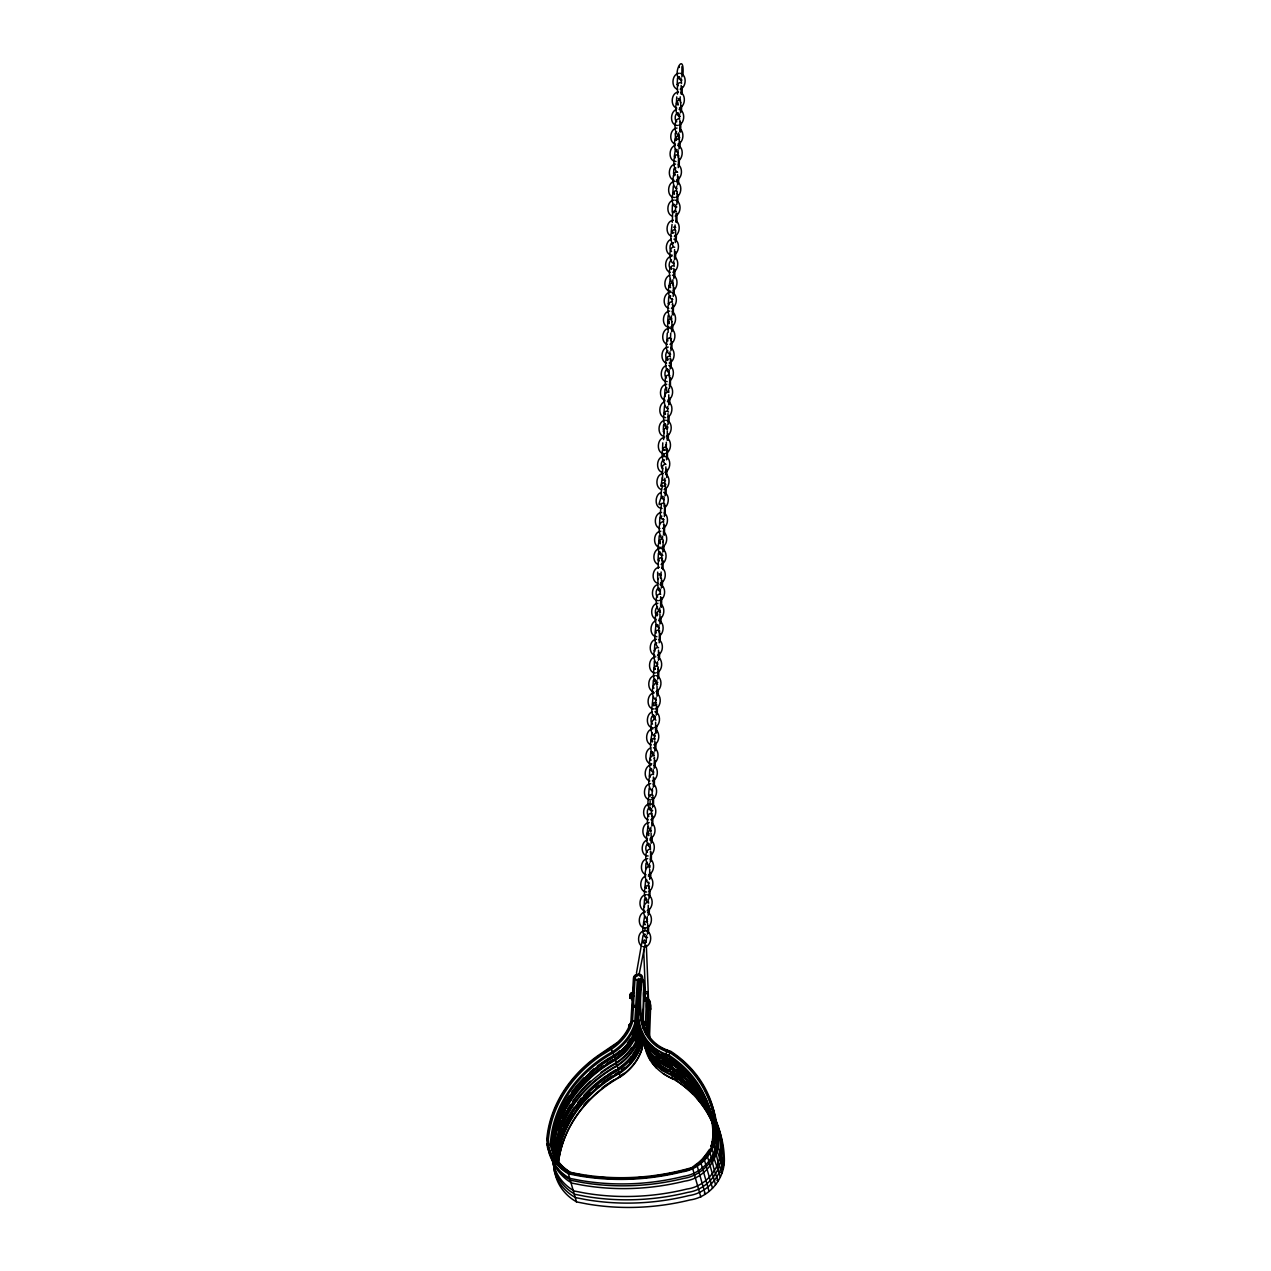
<?xml version="1.0" encoding="UTF-8"?>
<svg xmlns="http://www.w3.org/2000/svg" width="1271" height="1271" viewBox="0 0 1271 1271"><rect width="100%" height="100%" fill="white"/><g stroke="black" fill="none" stroke-linecap="round" stroke-linejoin="round"><path stroke-width="1.5" d="M642.681 979.56A4.639 3.972 -16 0 1 643.92 982.356L644.127 992.444M646.335 945.306L648.544 1000.07M649.402 908.59L649.195 914.278M650.847 872.557L650.641 878.245M648.766 1006.823C647.543 1020.073 646.351 990.84 648.655 1003.963M652.293 836.525L652.087 842.212M653.405 777.01L653.389 787.162M658.346 568.296C658.124 566.389 657.345 554.664 662.461 558.557M656.757 725.566L656.487 732.843M658.203 689.533L657.997 695.221M659.125 632.72L659.522 631.909L659.188 642.776M660.65 596.655L660.634 606.791M661.111 617.213L660.904 622.917M661.937 568.391L662.413 559.891L662.016 560.702M662.556 581.181L662.35 586.884M663.462 524.669L663.859 523.859L663.526 534.741M665.702 474.655L665.861 466.886M667.307 430.853L667.211 440.259M668.451 434.189L668.244 439.893M669.912 398.157L669.706 403.86M672.836 325.026L672.629 330.73M676.029 213.592L675.902 222.187M679.651 121.523L680.049 120.713L679.715 131.58M680.192 142.002L679.985 147.706M681.637 105.97L681.431 111.673M644.27 988.79L643.777 983.039M638.185 973.983A4.639 3.972 -16 0 1 642.618 977.828L642.459 978.654C638.471 1006.727 637.613 1041.299 670.675 1051.244A126.957 108.829 -16 0 1 716.32 1132.445C716.113 1151.351 700.925 1169.352 682.05 1171.894A224.332 192.302 -16 0 1 579.068 1175.897L568.439 1173.848L564.658 1171.417A55.717 47.758 -16 0 1 547.515 1147.57L546.784 1139.213A125.893 107.908 -16 0 1 600.357 1053.993L617.484 1042.379A50.077 42.928 -16 0 0 630.94 1021.566L633.435 978.209A4.639 3.972 -16 0 1 636.993 974.174L637.343 975.493M639.154 974.714A3.892 3.336 -16 0 1 641.871 977.86L641.712 978.622C637.677 1006.918 636.962 1041.743 670.214 1051.784A126.21 108.178 -16 0 1 715.589 1132.493C715.382 1151.081 700.464 1168.796 681.907 1171.274A223.585 191.667 -16 0 1 579.258 1175.262L568.788 1173.244L565.15 1170.893A54.971 47.122 -16 0 1 548.23 1147.379L547.531 1139.213A125.146 107.272 -16 0 1 600.77 1054.501L617.992 1042.808A50.824 43.564 -16 0 0 631.655 1021.693L634.181 978.177A3.892 3.336 -16 0 1 637.168 974.793M548.039 1145.25L548.818 1152.098A55.717 47.758 -16 0 0 565.96 1175.929L569.742 1178.36L580.354 1180.425A224.332 192.302 -16 0 0 683.353 1176.422C702.212 1173.88 717.432 1155.879 717.607 1136.973M551.535 1145.807L551.725 1149.508L551.868 1145.441M555.316 1158.119A51.65 44.278 -16 0 1 552.186 1148.428L552.313 1144.456A121.825 104.429 -16 0 1 614.29 1055.772A54.145 46.423 -16 0 0 636.326 1027.461L639.106 980.783M553.902 1155.085A51.65 44.278 -16 0 1 553.139 1151.764L553.266 1147.792A121.825 104.429 -16 0 1 615.243 1059.108A54.145 46.423 -16 0 0 637.295 1030.813L638.296 1021.534L640.791 1019.692M554.172 1156.07A51.65 44.278 -16 0 1 553.425 1152.749L553.552 1148.777A121.825 104.429 -16 0 1 615.529 1060.093A54.145 46.423 -16 0 0 637.565 1031.798L638.598 1022.71M553.6 1156.006L553.727 1151.939A122.524 105.032 -16 0 1 554.108 1148.428M553.536 1164.427L554.315 1171.274A55.717 47.758 -16 0 0 571.457 1195.105L575.223 1197.536L585.852 1199.602A224.332 192.302 -16 0 0 688.85 1195.598C707.709 1193.056 722.929 1175.055 723.104 1156.149A126.957 108.829 -16 0 0 715.049 1118.273M714.795 1119.401A126.957 108.829 -16 0 1 724.359 1160.487C724.152 1179.393 708.964 1197.409 690.089 1199.935A224.332 192.302 -16 0 1 587.091 1203.955L576.478 1201.889L572.697 1199.459A55.717 47.758 -16 0 1 555.554 1175.627L554.776 1168.764M555.109 1158.659L555.236 1154.688A121.825 104.429 -16 0 1 617.213 1066.004A54.145 46.423 -16 0 0 639.265 1037.708L640.139 1030.4M556.062 1160.487L556.142 1157.833A121.825 104.429 -16 0 1 618.119 1069.165A54.145 46.423 -16 0 0 640.171 1040.854L641.204 1031.766M556.348 1161.472L556.428 1158.818A121.825 104.429 -16 0 1 618.405 1070.15A54.145 46.423 -16 0 0 640.457 1041.839L641.156 1036.31M628.668 1026.412C628.843 1029.51 628.637 1022.408 629.034 1026.412M630.829 994.192C629.383 992.333 629.876 1001.151 630.877 997.528M629.415 1026.396L629.24 1025.284M630.432 995.463L630.448 994.907M630.114 998.053L630.066 994.923M630.654 995.543L630.718 993.89L630.337 994.669M630.909 997.036L631.385 998.482M630.893 994.319L630.956 997.83M631.052 995.05L631.036 996.083M632.894 1004.169L632.91 1007.029M633.165 1008.284L633.308 1006.775M633.435 1005.266L633.117 1003.613L633.133 1006.902M633.514 1007.41L633.609 1003.899M629.51 1027.143L630.194 1023.679M631.719 999.705L630.877 992.858L634.467 992.715M638.217 980.831L635.484 1024.505A54.145 46.423 -16 0 1 613.432 1052.817A121.825 104.429 -16 0 0 551.455 1141.501L552.186 1148.428M638.344 1009.73L638.662 1002.041M639.122 990.522L639.345 984.755M639.663 991.158L639.949 983.738M644.222 904.571L644.508 899.487L646.399 898.295M645.684 868.538L645.954 863.454L647.32 862.342M649.386 776.327L649.719 769.733L651.61 768.526M654.422 650.688L654.772 644.111L656.646 642.904M662.779 442.848L662.525 448.917L664.113 450.029M663.287 430.17L663.557 425.102L665.448 423.894M664.733 394.137L665.019 389.069L666.894 387.862M668.355 303.721L668.705 297.144L670.595 295.936M673.566 174.016L673.852 168.948L675.743 167.74M677.157 84.664L677.507 78.087L679.381 76.88M657.933 578.241L657.965 589.458L660.205 591.921M644.921 931.135L645.048 928.021M649.958 805.846L650.148 801.175M663.97 456.782L664.098 453.683M643.904 997.942L643.269 1020.724M646.526 935.377L646.192 941.97L644.826 943.098M647.034 922.698L647.289 916.629M648.623 903.188L647.972 899.391M648.48 886.665L648.671 882.122M649.243 867.918L649.417 863.359M650.466 849.568L650.18 844.564M650.688 831.885L650.863 827.326M651.372 814.6L651.626 808.531M652.436 788.385L652.087 794.979M653.485 774.595L653.183 769.638M653.755 755.435L653.882 752.4M654.39 739.674L654.629 733.605M655.201 719.402L655.328 716.367M656.074 697.572L655.296 704.785M656.583 684.894L656.773 680.335M658.283 667.323L657.25 666.115L657.536 661.778M658.743 631.337L658.982 625.268M659.49 612.574L659.681 608.031M660.253 593.779L660.427 589.236M660.872 578.067L661.127 571.998M661.635 559.272L661.873 553.203M662.445 538.999L662.572 536.203M663.621 522.174L663.271 518.679M664.129 497.025L663.684 503.856M664.638 484.33L664.892 478.261M666.083 448.298L666.338 442.229M666.846 429.55L667.021 425.007M667.593 410.755L667.783 406.434M668.832 392.405L668.467 388.974M668.991 376.232L669.229 370.163M669.785 356.373L669.96 351.829M670.468 339.15L670.723 333.081M671.231 320.387L671.406 315.844M671.978 301.592L672.105 298.558M672.677 284.354L672.852 279.811M674.186 266.37L673.614 261.016M675.822 230.75L674.79 229.543L675.06 224.983M675.87 204.838L675.33 211.812M677.379 191.81L676.347 190.602L676.617 186.074M677.824 156.111L678.063 150.057M678.762 132.82L678.428 139.397M679.334 118.568L679.524 114.025M680.033 101.33L680.207 96.787M681.542 83.346L680.97 77.992M661.508 578.623L661.397 587.996M648.448 933.041L648.623 926.289M649.894 897.056L650.069 890.304M651.34 861.023L651.451 853.206M652.786 824.99L652.801 816.204M653.532 806.179L653.564 797.394M654.343 786.034L654.47 778.233M655.105 767.287L655.28 760.535M655.788 750.065L655.979 743.313M657.234 714.032L657.425 707.28M658.68 677.999L658.807 670.182M659.442 659.188L659.633 652.436M660.142 641.664L660.269 633.864M661.524 607.268L661.714 597.878M663.033 569.646L663.065 560.861M663.796 550.851L663.986 546.117M664.415 535.202L664.606 525.813M665.241 514.819L665.257 506.033M666.052 494.673L666.226 487.921M666.735 477.499L666.989 469.174M667.497 458.688L667.386 449.06M668.943 422.655L669.134 415.903M670.453 385.049L670.421 377.837M671.152 367.827L671.263 360.011M671.882 349.477L672.009 341.677M673.265 315.081L673.455 305.691M674.075 294.697L674.265 287.945M674.774 277.459L674.901 269.659M675.537 258.664L675.711 251.912M676.22 241.426L676.41 234.674M676.982 222.632L676.871 213.004M677.793 202.486L677.904 194.67M678.539 183.739L678.73 176.987M679.238 166.501L679.35 158.7M680.62 132.057L680.795 122.667M682.13 94.435L682.241 86.635M682.877 75.64C685.148 47.313 669.563 78.262 681.971 80.089M645.477 1023.091L646.462 998.498M647.257 998.132A4.639 3.972 -16 0 1 649.402 1001.532L647.749 999.546L645.334 999.673L645.017 991.745L647.479 991.65L648.051 993.604L646.717 1033.466M649.02 1007.824L648.226 1032.322M679.238 76.848L679.032 78.341L679.429 77.531M677.793 112.881L677.586 114.374L677.983 113.564M673.249 242.713L672.375 244.127L673.042 243.111M670.437 295.905L670.373 296.969M667.497 369.035L667.291 370.528L667.974 369.496M665.305 423.863L665.083 425.356L665.496 424.546M663.859 459.895L663.955 460.658M667.99 413.615L668.085 424.419M660.157 552.059L659.935 553.552L660.348 552.742M658.696 588.092L658.489 589.585L659.172 588.552M629.463 1025.49L629.796 1027.683M655.042 679.191L654.835 680.7L655.232 679.89M653.596 715.223L653.389 716.733L654.072 715.7M649.894 807.387L649.688 808.88L650.085 808.086M648.448 843.42L648.242 844.913L648.909 843.896M646.24 898.263L646.176 899.328M644.905 935.011L644.794 934.233M645.207 998.482C644.095 1007.538 642.363 986.248 644.826 991.809M645.97 998.45C644.842 1007.506 643.11 986.217 645.573 991.777M648.003 1008.189C646.526 1017.706 645.541 993.287 647.765 1002.66M636.151 1023.695L636.787 1016.609M637.073 1017.594L636.278 1026.444L636.008 1025.459M553.203 1145.266A122.524 105.032 -16 0 0 552.837 1148.777L552.694 1152.861L552.583 1145.425A121.825 104.429 -16 0 1 614.56 1056.757A54.145 46.423 -16 0 0 636.612 1028.446L638.264 1012.24M553.425 1152.749L554.331 1155.911L554.458 1151.939A121.825 104.429 -16 0 1 616.435 1063.255A54.145 46.423 -16 0 0 638.471 1034.944L639.186 1029.415M554.521 1154.688A122.524 105.032 -16 0 1 616.8 1065.511A53.43 45.804 -16 0 0 638.566 1037.597L639.408 1030.384M639.996 1037.088L640.314 1033.545M557.111 1161.186A121.825 104.429 -16 0 1 619.072 1072.502A54.145 46.423 -16 0 0 641.124 1044.206L641.998 1036.898M557.381 1162.171A121.825 104.429 -16 0 1 619.358 1073.487A54.145 46.423 -16 0 0 641.41 1045.191L642.284 1037.883M643.444 1037.279L641.998 1049.004A53.62 45.963 -16 0 1 620.169 1077.03A122.334 104.873 -16 0 0 558.589 1160.82M630.289 995.066L630.527 994.176M630.511 997.56L630.638 998.498M629.431 1025.904L629.765 1024.744M633.037 1003.645L633.308 1006.775M632.815 1007.395L633.244 1008.427L633.292 1007.268M644.715 996.972L644.556 997.846L644.254 997.1M638.709 974.317L639.059 975.683A3.146 2.685 -16 0 1 641.251 978.289L641.092 978.988C636.993 1007.49 636.421 1042.57 669.865 1052.706A125.448 107.542 -16 0 1 714.953 1132.938C714.763 1151.192 700.13 1168.637 681.876 1171.052A222.838 191.031 -16 0 1 579.576 1175.024L569.265 1173.022L565.754 1170.766A54.224 46.487 -16 0 1 549.072 1147.57L548.373 1139.594A124.399 106.637 -16 0 1 601.294 1055.391L611.415 1049.195A51.634 44.263 -16 0 0 632.481 1022.202L635.039 978.543A3.146 2.685 -16 0 1 637.438 975.81M676.299 149.581L676.14 150.407L676.808 149.374M675.537 168.392L675.521 168.773M662.366 496.548L662.191 497.374L662.874 496.341M661.54 517.09L661.556 516.693M660.793 535.504L660.777 535.885M657.218 624.792L657.043 625.618L657.727 624.585M656.456 643.539L656.44 643.936M652.102 751.939L651.944 752.766L652.611 751.733M651.419 769.177L651.388 769.559M646.018 1032.37L646.494 1030.717L647.114 1032.322M630.416 998.259L630.305 996.671M631.067 998.148L630.416 997.671M632.736 1004.392L633.451 1005.011M676.744 96.882L676.41 103.459L677.983 104.572M667.259 333.177L666.91 339.754L667.974 340.835M657.663 572.093L657.695 579.433M637.375 979.163L634.69 1023.473A53.62 45.963 -16 0 1 612.844 1051.498A122.334 104.873 -16 0 0 550.661 1140.548L550.518 1144.599A52.238 44.771 -16 0 0 567.343 1170.321L570.488 1172.339A220.995 189.443 -16 0 0 691.837 1167.62L702.275 1159.613L709.552 1149.381L711.665 1148.841M644.333 988.584L644.429 988.044A3.527 3.019 -16 0 0 644.016 986.534M636.485 972.982L643.062 935.472L644.953 934.264M639.281 973.491L645.604 941.732L645.08 942.526M647.416 997.322A3.829 3.289 -16 0 1 647.86 998.974L647.479 991.65M647.4 1003.455L647.797 1001.453L650.259 1001.357L650.593 1009.285L648.115 1009.381L647.4 1003.455L649.862 1003.359L650.259 1001.357M646.002 1028.446L643.539 1028.557L643.38 1024.585L643.777 1022.583L646.24 1022.488L646.574 1030.416L646.24 1022.488M648.115 1009.381L648.528 1007.379M646.558 1032.306L649.02 1032.195L648.623 1034.197L646.161 1034.292M637.248 1029.796L636.866 1031.687A53.43 45.804 -16 0 1 615.1 1059.601A122.524 105.032 -16 0 0 554.347 1138.26M640.806 1042.204L640.425 1044.095A53.43 45.804 -16 0 1 629.955 1062.365M641.077 1043.189L640.695 1045.08A53.43 45.804 -16 0 1 618.945 1072.994A122.524 105.032 -16 0 0 560.861 1141.231M643.698 985.74L643.857 984.977A3.829 3.289 -16 0 0 643.762 984.119M638.185 1021.725C639.663 1038.486 654.168 1050.402 668.816 1056.471A122.858 105.318 -16 0 1 712.952 1135.035L712.729 1138.88L715.335 1136.639M639.059 980.306L641.712 978.622M714.604 1140.786L712.3 1141.819L710.902 1146.49L713.381 1144.869M667.164 1050.116L665.893 1054.056L666.814 1057.869L670.405 1059.871A123.605 105.954 -16 0 1 683.321 1069.769M652.77 796.853L652.579 807.307M647.67 923.715L647.479 934.153M670.214 1051.784L668.753 1055.613L669.658 1059.426A122.858 105.318 -16 0 1 712.459 1122.579M630.019 994.383L630.607 994.764M700.543 1162.886C694.554 1164.331 713.873 1150.509 711.156 1145.648M673.36 185.788L672.82 192.763L674.393 193.875M668.149 315.542L667.609 322.532L669.182 323.628M664.511 405.91L663.97 412.884L665.559 413.996M654.263 661.238C655.089 668.244 650.45 678.857 657.6 684.545M649.163 788.084L648.623 795.074L650.212 796.186M659.22 535.806L658.759 542.638L660.348 543.75M681.177 85.411L681.049 93.99M680.414 102.713L680.811 101.918L680.478 112.785M678.206 157.556L678.603 156.746L678.269 167.613M677.586 174.699L677.586 184.851M676.76 193.542L677.157 192.731L676.919 204.25M674.329 204.377L672.407 204.933L672.152 211.939L672.804 212.511L674.647 210.541L676.394 211.542M675.203 232.482L675.6 231.672L675.266 242.554M673.837 268.435L673.821 278.587M673.058 285.753L673.455 284.942L673.217 296.461M672.295 304.547L672.709 303.737L672.375 314.62M671.612 321.785L672.009 320.975L671.676 331.842M670.85 340.533L671.263 339.722L670.929 350.589M670.119 358.867L670.516 358.072L670.182 368.94M669.356 377.678L669.769 376.867L669.531 388.386M662.763 541.891L663.16 541.096L662.842 551.964M657.663 669.039L658.06 668.228L657.727 679.111M655.598 722.23L655.693 733.017M654.072 758.342L654.47 757.532L654.136 768.415M651.753 816.03L652.15 815.235L651.832 826.102M650.307 852.063L650.704 851.268L650.371 862.135M649.703 869.221L649.688 879.373M648.861 888.095L649.259 887.301L649.02 898.819M639.218 979.734L641.76 978.432M672.041 224.443L671.263 231.656L672.836 232.768M655.963 624.728L655.185 631.941L656.233 633.022M653.056 697.032L652.277 704.261L653.85 705.357M650.863 751.876L650.069 759.089L651.133 760.153M647.845 826.801L647.066 834.014L648.639 835.126M645.7 880.056L644.921 887.285L646.494 888.397M681.939 66.6L681.923 76.753M674.583 249.624L674.567 259.777M668.753 394.82L668.737 404.972M659.951 613.877L659.935 624.029M658.489 650.164L658.489 660.316M657.043 686.197L657.043 696.349M654.851 741.025L654.835 751.177M651.149 833.188L651.133 843.34M648.258 905.254L648.242 915.406M676.887 206.935C670.881 208.476 670.437 190.491 676.347 190.602M668.038 427.104L664.256 428.931L663.589 439.591M663.939 506.08L664.622 505.064L664.383 516.582M662.89 555.3C656.313 557.508 656.869 534.567 663.398 540.175M657.79 682.448C650.498 683.131 651.117 698.144 656.313 700.178M652.643 810.628C646.049 812.836 646.621 789.895 653.135 795.503M647.543 937.49C641.394 939.333 640.997 919.124 647.575 921.586M697.874 1164.061L695.523 1165.269L696.842 1165.729M675.473 149.215L674.265 156.492L675.33 157.811M678.587 160.766C683.305 157.636 683.83 147.118 677.665 145.402M674.822 254.486C679.54 251.372 680.064 240.839 673.9 239.139M670.262 278.985L669.054 286.499L670.627 287.596M673.36 290.519C678.094 287.405 678.619 276.871 672.454 275.171M669.738 380.887C674.472 377.757 674.98 367.24 668.832 365.524M668.292 416.92C673.026 413.774 673.535 403.288 667.386 401.557M662.302 477.435C659.633 496.596 660.904 477.467 665.797 484.394M661.54 496.183C656.154 511.705 660.698 500.218 664.844 504.142M664.638 507.733C669.372 504.603 669.896 494.085 663.732 492.37M659.49 635.977C664.225 632.847 664.733 622.329 658.585 620.613M652.039 732.779L650.831 740.294L652.404 741.39M654.39 763.124C659.109 759.994 659.633 749.477 653.469 747.761M650.688 855.288C655.407 852.158 655.931 841.624 649.767 839.924M649.243 891.321C653.961 888.191 654.486 877.657 648.321 875.957M644.683 915.803L643.476 923.318L645.048 924.43M609.159 1082.828L614.227 1079.73M712.3 1141.819L712.046 1142.708L713.222 1134.034A123.398 105.779 -16 0 0 668.88 1055.121C634.912 1044.698 635.119 1008.952 639.377 979.862L638.725 978.432M640.663 1047.971L642.697 1046.653L641.807 1043.221M680.176 116.424C674.424 116.694 674.075 98.01 680.573 100.218M679.413 135.219C673.678 135.489 673.328 116.805 679.81 119.029M678.253 139.174L679.365 137.951L679.032 148.818M675.711 227.382L673.551 227.175M674.265 263.415C668.53 263.685 668.181 245.001 674.663 247.225M672.82 299.448C667.084 299.718 666.735 281.034 673.217 283.242M670.627 354.228C664.447 354.816 665.067 333.463 671.485 338.801M665.543 480.676L662.906 479.961M664.32 486.142L665.432 484.918L665.098 495.785M663.986 519.569C657.727 519.966 661.381 506.97 661.397 504.778M659.125 575.08L660.92 575M660.332 610.43C653.31 611.001 654.168 626.063 659.22 627.858M655.28 736.004C649.703 735.75 649.274 720.18 655.089 719.052M653.834 772.037C648.099 772.307 647.749 753.624 654.231 755.848M652.23 797.457L651.356 797.743M650.069 865.773L648.734 866.012M568.788 1173.244L570.838 1172.434M648.75 1056.519L654.74 1064.383L662.572 1070.833L671.898 1075.6L673.058 1079.095L674.726 1078.523M680.223 89.192C686.388 87.238 687.055 75.148 680.557 73.337M679.461 108.003C685.323 106.081 686.006 95.643 681.034 92.545M676.458 109.481C669.881 111.483 669.61 125.384 677.443 125.432M678.778 125.225C684.942 123.271 685.609 111.181 679.111 109.37M676.665 131.787L675.203 133.423L675.695 140.493M678.015 144.036C683.877 142.114 684.561 131.676 679.588 128.578M675.012 145.514C668.419 147.515 668.165 161.417 675.981 161.465M676.569 180.069C682.4 178.162 683.051 167.931 678.285 164.674M675.87 197.291C682.034 195.337 682.718 183.246 676.22 181.435M675.123 216.054C681.288 214.084 681.955 201.994 675.473 200.183M674.313 236.199C680.176 234.277 680.859 223.839 675.886 220.741M671.247 239.25C664.654 241.252 664.399 255.137 672.232 255.201M671.517 259.983C668.641 261.191 667.91 269.42 671.914 268.721M672.867 272.232C678.73 270.31 679.413 259.872 674.424 256.774M669.801 275.283C663.208 277.285 662.954 291.17 670.77 291.234M671.422 308.265C677.586 306.295 678.253 294.205 671.771 292.394M670.659 327.06C676.522 325.138 677.205 314.715 672.232 311.602M669.976 344.298C676.14 342.328 676.808 330.238 670.31 328.426M667.863 350.796C664.399 352.83 665.686 359.598 667.704 360.408M669.213 363.045C675.076 361.123 675.759 350.685 670.786 347.587M666.179 365.635C659.585 367.637 659.331 381.538 667.148 381.586M667.132 369.146C664.145 370.306 664.431 377.63 666.481 377.916M667.72 400.19C673.582 398.268 674.265 387.83 669.293 384.732M664.717 401.668C658.251 403.67 657.838 417.571 665.702 417.619M666.274 436.223C672.438 434.253 673.122 422.163 666.624 420.367M665.591 453.445C671.453 451.539 672.137 441.101 667.148 437.987M664.828 472.256C670.993 470.286 671.66 458.195 665.178 456.4M664.145 489.478C670.008 487.571 670.691 477.133 665.702 474.019M661.079 492.481C654.486 494.498 654.231 508.384 662.048 508.448M662.572 528.371C668.435 526.464 669.118 516.026 664.145 512.928M661.826 547.181C667.688 545.259 668.371 534.837 663.383 531.723M659.776 552.17L658.41 553.298L658.076 559.637M661.127 564.403C667.291 562.449 667.974 550.359 661.476 548.548M660.38 583.214C666.242 581.292 666.925 570.87 661.937 567.756M657.377 584.692C650.784 586.709 650.53 600.595 658.346 600.659M659.681 600.436C665.861 598.466 666.512 586.408 660.03 584.581M657.568 606.998C654.613 608.205 654.819 615.323 656.932 615.784M658.934 619.247C664.797 617.325 665.48 606.887 660.491 603.789M655.931 620.725C649.338 622.742 649.084 636.628 656.9 636.692M657.488 655.232C663.351 653.31 664.034 642.872 659.045 639.774M656.773 672.756C662.636 670.834 663.319 660.412 658.346 657.298M654.676 679.318L653.31 680.43L652.96 686.785M656.027 691.551C662.191 689.597 662.858 677.507 656.376 675.695M655.328 708.789C661.19 706.867 661.873 696.444 656.9 693.331M652.261 711.839C645.795 713.841 645.382 727.743 653.246 727.79M654.581 727.584C660.745 725.63 661.413 713.539 654.915 711.728M653.882 744.822C659.744 742.9 660.427 732.477 655.455 729.363M650.816 747.872C644.238 749.874 643.968 763.776 651.801 763.823M652.436 780.855C658.299 778.932 658.982 768.51 654.009 765.396M651.689 799.602C657.552 797.68 658.235 787.257 653.246 784.143M650.879 819.747C657.043 817.793 657.711 805.703 651.229 803.892M650.116 838.542C655.979 836.636 656.662 826.198 651.689 823.084M647.114 840.036C640.536 842.038 640.266 855.939 648.099 855.987M648.671 874.575C654.533 872.669 655.216 862.231 650.244 859.117M645.668 876.069C639.186 878.07 638.773 891.972 646.653 892.02M647.225 910.608C653.389 908.654 654.057 896.563 647.575 894.752M646.542 927.846C652.388 925.923 653.072 915.501 648.099 912.387M673.201 1079.127C660.316 1073.63 647.765 1062.27 645.207 1047.574M628.843 1025.062L629.288 1027.365M709.504 1152.686L707.327 1153.734M692.965 1094.204A123.398 105.779 -16 0 0 676.188 1080.652L674.742 1077.141L671.898 1075.6M678.301 152.647C672.518 151.885 673.598 130.961 679.747 137.427M676.855 188.68C671.898 187.107 671.565 173.349 676.665 171.696M671.644 318.449C665.353 319.069 668.53 328.013 668.133 332.462M668.006 408.801C663.049 407.403 662.429 392.278 668.26 391.976M666.56 444.834L665.639 444.882M665.305 450.236L666.862 448.933L666.544 459.8M657.758 664.145C652.659 663.017 652.118 645.747 658.585 647.749M655.058 705.58L656.614 704.261L656.281 715.144M652.659 790.991C647.702 789.593 647.082 774.468 652.913 774.166M648.957 883.202C644 881.629 643.666 867.855 648.782 866.202M647.511 919.235C642.554 917.837 641.934 902.712 647.765 902.41M679.238 73.241C671.819 73.654 670.659 87.397 677.554 89.304M678.492 92.036C671.072 92.449 669.896 106.192 676.808 108.114M677.936 112.912C674.075 113.707 674.774 121.539 676.776 121.778M677.046 128.069C669.61 128.482 668.451 142.225 675.362 144.147M675.584 164.102C668.26 164.531 666.973 178.258 673.916 180.18M674.901 181.34C667.005 181.705 666.242 197.45 674.536 197.498M674.138 200.087C666.719 200.5 665.559 214.243 672.47 216.149M674.17 212.543L672.645 212.432L672.311 222.33M673.344 220.233C665.909 220.646 664.749 234.388 671.66 236.295M672.724 242.666C668.959 243.174 669.499 251.245 671.565 251.531M671.882 256.265C664.558 256.678 663.271 270.421 670.214 272.328M670.437 292.298C663.017 292.711 661.857 306.454 668.768 308.36M669.69 311.109C661.873 311.459 660.999 327.219 669.324 327.267M668.991 328.331C661.571 328.744 660.412 342.487 667.323 344.393M668.244 347.078C660.825 347.491 659.665 361.234 666.56 363.156M666.751 384.223C659.331 384.636 658.171 398.379 665.067 400.286M665.305 420.256C657.885 420.669 656.726 434.412 663.621 436.318M664.606 437.494C656.71 437.86 655.963 453.604 664.256 453.652M663.859 456.289C656.44 456.702 655.28 470.445 662.175 472.351M664.002 459.927C660.237 460.42 660.777 468.491 662.827 468.792M663.16 473.527C655.836 473.94 654.549 487.683 661.492 489.589M661.603 512.42C654.184 512.833 653.024 526.575 659.919 528.482M661.746 516.058L659.856 517.265L659.57 524.113M660.841 531.214C652.944 531.58 652.198 547.34 660.491 547.388M660.157 548.452C652.738 548.865 651.578 562.608 658.473 564.515M659.395 567.247C651.975 567.676 650.816 581.403 657.727 583.325M658.855 588.123C655.089 588.616 655.629 596.687 657.679 596.989M657.949 603.28C650.53 603.693 649.37 617.436 656.281 619.358M656.503 639.265C649.084 639.678 647.924 653.421 654.835 655.328M655.804 656.805C647.908 657.155 647.146 672.915 655.439 672.963M655.042 675.6C647.622 676.013 646.462 689.756 653.373 691.662M654.358 692.838C646.462 693.188 645.7 708.948 653.993 708.996M653.739 715.255C649.878 716.066 650.577 723.898 652.579 724.12M652.913 728.871C645.493 729.284 644.318 743.027 651.229 744.933M651.467 764.904C644.047 765.317 642.872 779.059 649.783 780.966M650.704 783.651C642.808 784 642.062 799.761 650.355 799.809M649.894 803.796C642.475 804.209 641.315 817.952 648.226 819.859M650.053 807.419C646.272 807.927 646.812 815.998 648.877 816.284M649.147 822.591C641.728 823.004 640.568 836.747 647.463 838.653M648.591 843.451C645.001 843.96 645.08 851.522 647.432 852.317M647.702 858.624C640.282 859.037 639.106 872.78 646.018 874.686M646.256 894.657C638.82 895.07 637.661 908.813 644.572 910.719M645.557 911.895C637.661 912.244 636.898 928.005 645.207 928.052M644.81 930.642C637.74 931.103 636.58 943.003 641.903 946.307M706.914 1156.324L704.928 1157.103M644.619 993.747L647.082 993.652M630.75 996.305L634.34 996.146M644.778 997.703L647.241 997.608M647.559 1007.426L650.021 1007.315L650.593 1009.285M643.38 1024.585L645.843 1024.49M703.912 1159.74L702.148 1160.264M662.668 486.062C661.873 487.365 659.125 498.01 663.907 499.71M655.296 669.324C652.944 669.61 655.121 664.654 657.25 666.115M643.126 946.704C651.53 948.166 653.516 932.787 646.129 930.737M669.007 372.848C664.717 370.56 663.796 354.545 670.278 356.373M665.353 463.724L662.541 465.806L662.572 479.135M649.942 847.249C645.652 844.961 644.747 828.946 651.229 830.773M647.749 902.076C643.047 900.059 643.11 881.502 649.481 886.38M721.849 1168.526L723.358 1168.907L717.162 1150.922L715.319 1140.865M634.245 978.749L637.978 980.338M678.221 85.745L677.157 84.426M664.288 432.76L663.224 431.441M659.141 560.956L658.124 560.146M654.025 688.088L653.024 687.293M643.777 943.13L642.935 942.701M547.388 1143.646L551.328 1145.473A51.65 44.278 -16 0 0 567.978 1170.877M720.641 1172.545L722.119 1173.054L718.21 1162.838L714.08 1145.012M634.277 978.924L637.804 980.148M680.7 82.551C675.378 82.234 678.237 90.972 677.459 94.133M679.524 99.424L678.221 98.471M674.79 229.543C668.753 230.162 670.802 242.221 673.169 246.256M673.344 265.575C667.307 266.195 669.356 278.254 671.724 282.289M670.723 318.481C667.323 315.303 665.925 300.353 672.454 302.053M670.77 318.687L671.771 319.275M666.338 427.644C662.525 424.705 662.127 407.26 668.546 411.979M666.385 427.85L667.672 428.788M663.049 521.73C657.028 522.349 659.077 534.408 661.444 538.443M660.427 574.635L659.141 573.682M658.982 610.668C655.598 607.49 654.184 592.524 660.729 594.24M659.029 610.874L660.491 612.241M657.536 646.653C653.739 643.714 653.326 626.269 659.744 630.988M654.629 719.021C651.245 715.827 649.831 700.877 656.376 702.577M654.676 719.211L655.963 720.164M650.18 829.979C646.621 826.913 645.573 810.707 652.198 813.901M649.91 849.139C643.825 850.013 644.905 864.296 650.069 867.156M633.196 1005.599L636.723 1007.029L637.994 1010.667M633.196 1006.139L636.723 1007.617L637.994 1011.255M668.943 304.643L668.355 303.483M665.257 396.568L664.669 395.408M649.958 777.232L649.37 776.088M631.957 1020.105L635.468 1021.836L636.723 1025.49M661.063 1054.167L667.513 1058.298L658.251 1053.564L649.656 1046.653L643.666 1038.804M657.488 1053.103L666.814 1057.869M712.427 1121.88A122.858 105.318 -16 0 0 669.944 1060.411L657.774 1054.088L649.942 1047.638M658.918 1055.931L668.467 1061.65L658.457 1056.455L650.625 1050.005L644.635 1042.141M712.268 1120.212A122.858 105.318 -16 0 0 670.897 1063.748C657.266 1058.044 644.762 1048.067 640.743 1033.228M661.667 1060.856L667.831 1064.018M712.729 1121.705A122.858 105.318 -16 0 0 671.803 1066.909C661.619 1062.191 651.673 1056.249 645.811 1046.287M712.173 1117.702A123.605 105.954 -16 0 0 673.058 1069.133C659.903 1063.557 647.622 1054.167 643.428 1039.916M712.554 1121.181A122.858 105.318 -16 0 0 672.597 1069.658C662.413 1064.939 652.452 1058.997 646.605 1049.036M661.333 1066.496L671.342 1071.691L661.794 1065.972L654.072 1059.601L650.752 1055.232M712.666 1122.071A122.858 105.318 -16 0 0 673.773 1073.804L661.619 1067.481L653.787 1061.031M667.402 1071.691L660.189 1067.195M672.311 1075.044L662.286 1069.848L654.454 1063.398L648.464 1055.534M663.414 1073.788L676.188 1080.652M683.051 1079.667A123.605 105.954 -16 0 0 674.234 1073.264L670.659 1071.262L669.753 1068.117M696.826 1095.364A123.605 105.954 -16 0 0 675.187 1076.616L671.612 1074.615L670.929 1072.247M716.844 1180.235L718.179 1180.997L714.366 1170.591L710.139 1152.956M676.903 139.047L676.14 138.078L676.537 140.287M673.137 232.768L672.375 231.799L672.709 233.26M671.692 268.801L670.929 267.831L671.152 268.642M668.053 359.169L667.291 358.2L667.625 359.645M662.572 485.744L662.954 486.015M657.806 614.258L657.059 613.289L657.457 615.498M652.706 741.406L651.944 740.437L652.277 741.883M652.754 754.879C650.085 751.209 648.528 735.861 655.216 738.959M649.004 833.569L648.242 832.6L648.687 835.619M652.817 1048.337L657.965 1052.579M652.484 1050.624L657.631 1054.866M659.204 1056.916L651.483 1050.545L648.146 1046.176M656.249 1056.884L660.11 1060.062M662.08 1066.957L653.501 1060.046L647.511 1052.197M657.615 1065.082L647.797 1053.182L643.142 1039.773L644.858 1047.606M663.033 1070.309L655.312 1063.938L650.879 1058.108M677.967 102.744L678.031 105.064M677.665 172.284C672.423 170.6 672.47 150.169 678.825 155.825M666.957 391.166C665.083 387.147 663.097 372.467 669.817 375.533M666.624 447.249C660.189 444.818 661.063 462.453 665.94 464.471M664.018 449.759L663.97 450.522M653.771 705.103L653.723 705.85M644.969 924.096L644.921 924.859M692.52 1168.446L691.901 1168.128A220.28 188.823 -16 0 1 668.498 1173.721M654.787 651.435L654.422 650.45M644.54 906.827L644.159 905.842M675.155 174.874L674.694 174.111L674.917 174.921M674.408 193.637L673.932 192.858L674.17 193.669M669.245 321.881L668.784 321.102L669.182 323.311M660.412 542.002L659.951 541.224L660.269 542.669M655.312 669.134L654.835 668.371L655.073 669.166M646.907 1041.839L650.244 1046.208M646.081 1041.378L650.53 1047.193M643.952 1039.789L650.085 1048.098M647.94 1047.876L650.164 1050.783M648.162 1051.864L649.64 1053.786M649.91 1054.771L642.713 1040.123L641.95 1035.643L643.619 1043.269L648.639 1054.437M652.134 1057.679L654.358 1060.586M651.832 1062.127L656.297 1067.958M704.388 1193.056L705.31 1194.263L697.271 1166.222M549.485 1150.748L546.641 1143.757M610.874 1048.305L614.29 1055.772M647.702 999.737L649.243 1002.358M673.725 176.161L673.503 175.287M645.652 1032.958L641.537 1019.596M640.489 1029.669L643.571 1036.707M643.078 1035.929L644.619 1039.456M642.983 1036.532L645.287 1041.807M645.573 1042.792L639.79 1029.891L639.027 1025.395M646.478 1045.954L640.06 1030.876L639.313 1026.38L639.98 1028.747M647.4 1050.1L641.426 1034.372M645.287 1046.414L649.131 1055.2M644.572 1046.621L650.355 1060.189M679.207 66.426L679.365 67.458M670.421 285.482L670.468 285.88M665.273 413.44L665.321 413.838M646.224 887.841L646.272 888.238M644.095 1043.126L645.048 1046.335M660.221 576.732L660.602 578.4M629.081 1025.427L629.653 1027.333M716.081 1136.655C720.927 1155.879 702.498 1175.866 683.941 1178.344A223.521 191.619 -16 0 1 581.308 1182.332L570.854 1180.298L567.231 1177.963A54.907 47.075 -16 0 1 551.455 1157.913M724.105 1164.697L717.893 1146.807L717.559 1139.626A126.147 108.13 -16 0 0 716.463 1125.534M712.348 1149.063L714.254 1158.914L720.387 1177.105M707.502 1156.658L715.541 1184.715M704.452 1160.137L712.491 1188.178M701.036 1163.33L709.075 1191.372M670.405 1059.871L670.119 1058.886A123.605 105.954 -16 0 1 683.035 1068.784M671.072 1062.238L671.358 1063.223L667.783 1061.221L667.1 1058.854M673.058 1069.133L672.264 1066.369L669.372 1064.796L670.167 1067.561M673.948 1072.279L674.234 1073.264M675.203 1076.616L674.917 1075.631A123.605 105.954 -16 0 1 677.936 1077.665M669.944 1060.411L670.611 1062.763A122.858 105.318 -16 0 1 712.395 1120.895M670.897 1063.748L671.803 1066.909M672.597 1069.658L673.503 1072.819A122.858 105.318 -16 0 1 712.38 1121.086M673.773 1073.804L674.456 1076.156A122.858 105.318 -16 0 1 712.745 1122.833A123.398 105.779 -16 0 0 696.619 1098.065M668.053 1062.206L668.959 1065.352M642.49 978.511L643.746 983.182L642.776 1026.809L642.697 1009.508M647.797 1001.453L648.353 1003.423M692.806 1169.018L700.829 1197.06M638.328 983.865L638.614 984.85M649.02 1032.195L649.751 1038.121M639.758 1025.3L640.028 1026.285M643.587 1038.693L643.873 1039.678M641.172 1032.878L640.266 1029.732L641.029 1034.213M632.465 1005.647L633.323 1008.666M632.465 1006.171L633.339 1009.19M637.009 1026.475L637.692 1028.843M637.963 1029.828L638.868 1032.973M639.663 1035.738L640.568 1038.884M640.854 1039.869L641.521 1042.236M638.932 1035.706L638.153 1032.942L637.772 1034.832A53.43 45.804 -16 0 1 635.246 1041.283M639.837 1038.852L639.742 1041.727A53.43 45.804 -16 0 1 617.976 1069.642A122.524 105.032 -16 0 0 556.317 1153.56M614.56 1056.757L615.243 1059.108M615.529 1060.093L616.435 1063.255M617.213 1066.004L618.119 1069.165M618.405 1070.15L619.072 1072.502M619.358 1073.487L620.28 1076.998L619.279 1076.632A51.634 44.263 -16 0 0 623.727 1073.423M619.883 1050.767A53.43 45.804 -16 0 1 613.861 1055.28L614.147 1056.265A122.524 105.032 -16 0 0 552.488 1140.166M614.814 1058.616L615.1 1059.601M631.735 1047.415A53.43 45.804 -16 0 1 616.006 1062.763L616.8 1065.511M617.976 1069.658L617.69 1068.673A53.43 45.804 -16 0 0 631.322 1056.233M618.945 1072.994L618.659 1072.009A122.524 105.032 -16 0 0 615.212 1073.995M568.439 1173.848L576.478 1201.889M553.139 1151.764L552.472 1149.413A51.65 44.278 -16 0 0 553.219 1152.718M551.566 1156.912L554.347 1168.478A54.907 47.075 -16 0 0 571.235 1191.96L574.873 1194.295L585.327 1196.329A223.521 191.619 -16 0 0 687.945 1192.341C706.485 1189.863 721.388 1172.164 721.563 1153.607A126.147 108.13 -16 0 0 714.938 1119.227M554.68 1171.798L552.917 1161.646M646.065 941.906L644.27 939.889L642.776 942.319M644.826 1043.014L645.573 1047.399M644.492 1023.759L643.714 1021.01L643.253 1028.017M633.578 1007.363L633.244 1005.139M633.355 1007.553L633.276 1005.663M631.052 995.288L631.036 996.845M630.766 994.939L631.052 996.639M629.733 1025.602L629.415 1026.936M630.718 995.908L630.877 997.29M630.13 997.322L629.908 996.114M629.59 1027.524L629.05 1026.952M649.862 1003.359L650.021 1007.315M643.666 949.469L645.334 990.395M649.481 1038.502L650.657 1005.869A4.639 3.972 -16 0 0 650.116 1003.883M644.905 1042.347L644.953 1046.081M638.026 1007.506L638.169 1022.44M553.425 1140.77A122.524 105.032 -16 0 1 554.061 1137.275M554.823 1133.796A122.524 105.032 -16 0 1 556.746 1126.853M557.302 1125.137A122.524 105.032 -16 0 1 560.575 1116.637M561.321 1114.953A122.524 105.032 -16 0 1 565.5 1106.707M566.421 1105.087A122.524 105.032 -16 0 1 603.042 1065.956M606.331 1063.732A122.524 105.032 -16 0 1 613.083 1059.601M552.202 1139.181A122.524 105.032 -16 0 1 552.774 1135.67M553.473 1132.191A122.524 105.032 -16 0 1 569.456 1095.38M571.616 1092.297A122.524 105.032 -16 0 1 584.04 1077.697M589.696 1072.359A122.524 105.032 -16 0 1 594.192 1068.546M597.291 1066.099A122.524 105.032 -16 0 1 613.861 1055.264M554.617 1144.917A122.524 105.032 -16 0 1 555.252 1141.422M558.493 1129.268A122.524 105.032 -16 0 1 561.75 1120.768M562.497 1119.084A122.524 105.032 -16 0 1 566.675 1110.838M567.613 1109.233A122.524 105.032 -16 0 1 570.552 1104.435M572.665 1101.322A122.524 105.032 -16 0 1 590.395 1081.144M601.008 1072.406A122.524 105.032 -16 0 1 616.006 1062.763M639.456 1040.742A53.43 45.804 -16 0 1 632.402 1054.787M636.58 1030.702A53.43 45.804 -16 0 1 616.387 1057.567M642.252 1048.146A54.145 46.423 -16 0 1 620.2 1076.442A121.825 104.429 -16 0 0 558.398 1163.378M635.913 1028.334A53.43 45.804 -16 0 1 614.147 1056.265M635.627 1027.349A53.43 45.804 -16 0 1 632.322 1035.357M630.559 1038.423A53.43 45.804 -16 0 1 627.477 1042.84M624.681 1067.513A53.43 45.804 -16 0 1 621.741 1069.848M557.556 1155.148A122.524 105.032 -16 0 1 559.383 1146.426M556.396 1161.186A122.524 105.032 -16 0 1 556.762 1157.674M557.27 1154.163A122.524 105.032 -16 0 1 560.575 1140.246M561.147 1138.53A122.524 105.032 -16 0 1 564.403 1130.03M565.15 1128.346A122.524 105.032 -16 0 1 573.205 1113.698M576.414 1109.027A122.524 105.032 -16 0 1 590.221 1093.076M595.972 1087.801A122.524 105.032 -16 0 1 598.991 1085.275M602.089 1082.844A122.524 105.032 -16 0 1 611.828 1076.06M556.047 1152.575A122.524 105.032 -16 0 1 556.603 1149.063M559.621 1136.894A122.524 105.032 -16 0 1 562.735 1128.362M563.45 1126.678A122.524 105.032 -16 0 1 574.365 1107.216M577.733 1102.64A122.524 105.032 -16 0 1 581.34 1098.192M583.882 1095.3A122.524 105.032 -16 0 1 605.917 1075.997M607.554 1074.869A122.524 105.032 -16 0 1 615.958 1069.642M665.13 1174.34A220.28 188.823 -16 0 1 651.562 1176.358M648.162 1176.739A220.28 188.823 -16 0 1 637.947 1177.629M624.347 1178.153A220.28 188.823 -16 0 1 617.563 1178.153M605.743 1177.677A220.28 188.823 -16 0 1 595.686 1176.803M590.697 1176.215A220.28 188.823 -16 0 1 585.724 1175.532M580.799 1174.738A220.28 188.823 -16 0 1 571.029 1172.847M583.834 1105.023A124.399 106.637 -16 0 1 589.188 1099.288M602.168 1087.865A124.399 106.637 -16 0 1 607.745 1083.798M551.503 1157.452A54.605 46.805 -16 0 0 568.296 1180.807L571.886 1183.11L582.277 1185.128A223.219 191.349 -16 0 0 684.767 1181.14C703.165 1178.71 717.956 1161.122 718.131 1142.693A125.845 107.876 -16 0 0 714.858 1118.369M553.759 1165.332A54.605 46.805 -16 0 0 570.568 1188.687L574.142 1190.991L584.533 1193.008A223.219 191.349 -16 0 0 687.023 1189.021C705.421 1186.59 720.212 1169.002 720.387 1150.573A125.845 107.876 -16 0 0 715.017 1119.544M675.473 1073.296A123.605 105.954 -16 0 1 681.351 1077.554M686.88 1082.177A123.605 105.954 -16 0 1 694.411 1089.708M697.843 1093.743A123.605 105.954 -16 0 1 699.987 1096.508M702.037 1099.351A123.605 105.954 -16 0 1 703.959 1102.259M706.644 1106.723A123.605 105.954 -16 0 1 708.281 1109.774M709.059 1111.315A123.605 105.954 -16 0 1 712.491 1119.243M697.191 1084.528A123.605 105.954 -16 0 1 700.13 1088.866M705.214 1097.922A123.605 105.954 -16 0 1 708.646 1105.849M709.234 1107.454A123.605 105.954 -16 0 1 711.299 1114.032M690.868 1077.3A123.605 105.954 -16 0 1 694.284 1081.335M696.444 1084.099A123.605 105.954 -16 0 1 700.416 1089.851M703.085 1094.315A123.605 105.954 -16 0 1 708.932 1106.834M709.52 1108.439A123.605 105.954 -16 0 1 711.125 1113.364M713.015 1125.264A122.858 105.318 -16 0 1 713.809 1132.08M713.19 1127.679A122.858 105.318 -16 0 1 713.778 1136.258M708.821 1097.477A126.957 108.829 -16 0 1 717.622 1136.973M704.69 1089.612A126.957 108.829 -16 0 1 708.058 1095.888M715.128 1118.623A126.147 108.13 -16 0 1 715.859 1122.071M712.157 1108.519A126.147 108.13 -16 0 1 714.27 1115.223M685.816 1081.971A123.605 105.954 -16 0 1 694.697 1090.693M698.129 1094.728A123.605 105.954 -16 0 1 700.273 1097.493M704.245 1103.244A123.605 105.954 -16 0 1 712.761 1120.228M674.742 1077.141A122.858 105.318 -16 0 1 712.411 1122.214M675.584 1080.096A122.858 105.318 -16 0 1 713.873 1126.773M674.107 1064.272A123.605 105.954 -16 0 1 682.654 1070.945M691.535 1079.667A123.605 105.954 -16 0 1 694.967 1083.702M698.144 1087.881A123.605 105.954 -16 0 1 703.769 1096.682M706.93 1102.831A123.605 105.954 -16 0 1 709.599 1109.186M710.203 1110.806A123.605 105.954 -16 0 1 712.697 1119.052M680.875 1079.81A123.605 105.954 -16 0 1 690.455 1087.96M692.965 1090.47A123.605 105.954 -16 0 1 700.957 1099.86M702.99 1102.704A123.605 105.954 -16 0 1 704.928 1105.595M706.74 1108.566A123.605 105.954 -16 0 1 712.824 1120.974M676.76 1069.467A123.605 105.954 -16 0 1 685.18 1076.267M691.535 1082.495A123.605 105.954 -16 0 1 696.158 1087.833M697.239 1089.199A123.605 105.954 -16 0 1 702.275 1096.349M704.086 1099.304A123.605 105.954 -16 0 1 707.359 1105.405M708.106 1106.962A123.605 105.954 -16 0 1 711.379 1114.937M672.883 1064.224A123.605 105.954 -16 0 1 682.94 1071.93M692.997 1081.986A123.605 105.954 -16 0 1 695.253 1084.687M698.43 1088.866A123.605 105.954 -16 0 1 701.37 1093.187M706.469 1102.259A123.605 105.954 -16 0 1 709.885 1110.171M699.082 1098.065A123.605 105.954 -16 0 1 701.242 1100.845M703.276 1103.689A123.605 105.954 -16 0 1 709.52 1114.111M646.923 1004.217C646.907 1011.748 648.162 1002.406 646.923 1004.217M646.955 880.136L647.114 880.231"/></g></svg>
